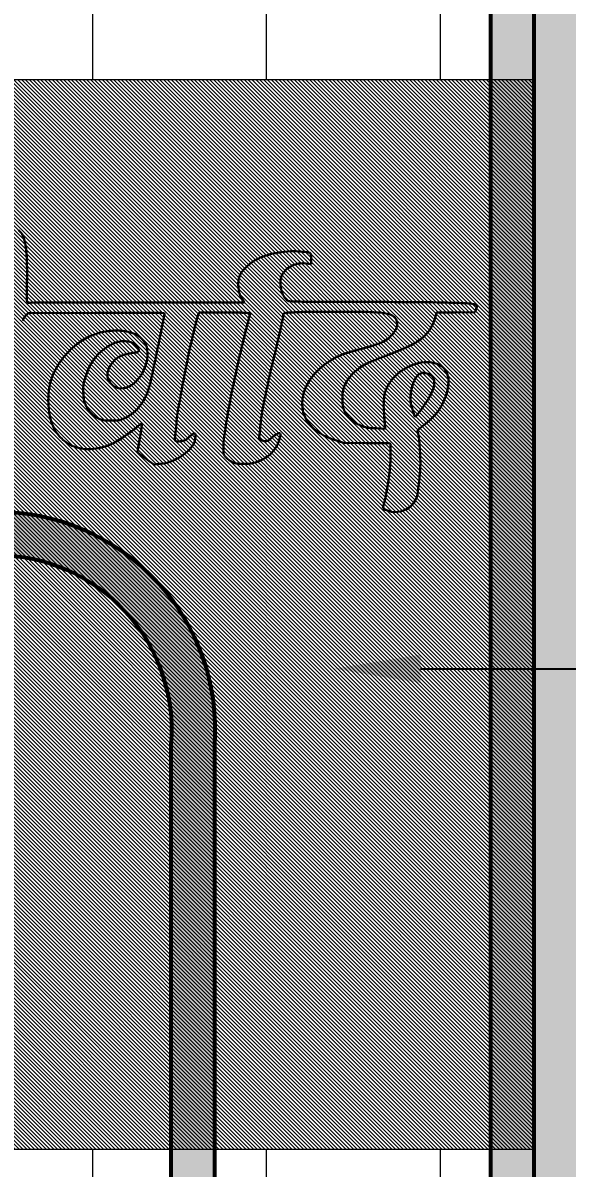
# Model space of a CAD drawing. Header units: millimetres. Extents: x 35877 to 3066687, y -650199 to -40525.
# Drawn here: x 145183.96 to 145196.48, y -179759.01 to -179732.67 of the extents above; entities that cross this region are included whole.
import ezdxf
from ezdxf import colors
from ezdxf.entities.mleader import LeaderData, LeaderLine
from ezdxf.math import Vec2, Vec3

# ---------------------------------------------------------------- set-up
doc = ezdxf.new("R2010")
doc.units = ezdxf.units.MM
doc.header["$MEASUREMENT"] = 0
doc.header["$PDMODE"] = 35
doc.linetypes.add('DASHED', pattern=[0.75, 0.5, -0.25])
doc.layers.get('Defpoints').update_dxf_attribs({"color": 220})
for name, color, linetype, lineweight in [('A8_FURNITURE', 32, 'Continuous', 30), ('dim05', 1, 'Continuous', 13), ('el', 7, 'Continuous', 20), ('Elevation 4.5', 206, 'Continuous', 5), ('furniture dimensions', 1, 'DASHED', 0), ('NAME PLATE', 7, 'Continuous', 25), ('wall', 7, 'Continuous', 30)]:
    doc.layers.add(name, color=color, linetype=linetype, lineweight=lineweight)
doc.styles.add('century g', font='GOTHIC.TTF')
doc.styles.get("Standard").update_dxf_attribs({"font": 'arial.ttf', "height": 6})
doc.dimstyles.new('Archana', dxfattribs={"dimtxt": 2, "dimasz": 0.75, "dimexe": 0.5, "dimexo": 0.5, "dimgap": 0, "dimtad": 0, "dimzin": 0, "dimdsep": 46, "dimlunit": 4, "dimtxsty": 'century g', "dimblk": 'OBLIQUE', "dimcen": 0, "dimdle": 1, "dimclrd": 256, "dimclre": 256, "dimclrt": 256, "dimadec": 0, "dimazin": 0, "dimtfac": 1, "dimtofl": 0, "dimtmove": 1, "dimatfit": 3, "dimfxl": 1, "dimfxlon": 1, "dimtolj": 1, "dimtzin": 0, "dimlwd": -1, "dimlwe": -1, "dimarcsym": 0})
pattern_1 = [(90, (-2450.438, 0), (-4, 2e-16), []), (180, (-2450.438, 0), (-4, -4), [4, -4])]

# ---------------------------------------------------------------- blocks, each defined once
blk = doc.blocks.new('_Oblique')
at = {"layer": 'wall', "color": 0, "lineweight": -2}
blk.add_line((-0.5, -0.5), (0.5, 0.5), dxfattribs=at)
blk = doc.blocks.new('*D837')
at = {"layer": 'Defpoints', "color": 0, "linetype": 'Continuous', "lineweight": 0, "transparency": 16777216}
for p in [(145180.264, -179747.591), (145180.264, -179801.591), (145182.598, -179801.591)]:
    blk.add_point(p, dxfattribs=at)
at = {"layer": 'furniture dimensions', "color": 5, "linetype": 'Continuous', "transparency": 16777216}
for p, q in [((145182.598, -179746.591), (145182.598, -179770.626)), ((145182.598, -179802.591), (145182.598, -179778.555)), ((145180.764, -179801.591), (145183.098, -179801.591))]:
    blk.add_line(p, q, dxfattribs=at)
at = {"layer": 'furniture dimensions', "color": 5, "linetype": 'ByBlock', "transparency": 16777216}
blk.add_line((145180.764, -179747.591), (145183.098, -179747.591), dxfattribs=at)
at = {"layer": 'furniture dimensions', "color": 5, "linetype": 'Continuous', "transparency": 16777216, "xscale": 1.5, "yscale": 1.5, "zscale": 1.5}
for p, rotation in [((145182.598, -179747.591), 90), ((145182.598, -179801.591), 270)]:
    blk.add_blockref('_Oblique', p, dxfattribs=dict(at, rotation=rotation))
at = {"layer": 'furniture dimensions', "linetype": 'Continuous', "lineweight": 0, "transparency": 16777216, "insert": (145182.598, -179774.591), "char_height": 3, "attachment_point": 5, "rotation": 90, "style": 'century g'}
blk.add_mtext('\\A1;4\'-6"', dxfattribs=at)

msp = doc.modelspace()

# ---------------------------------------------------------------- hatches: boundary and pattern name
at = {"layer": 'Elevation 4.5', "lineweight": 0, "true_color": 0x636466, "transparency": 33554687}
h = msp.add_hatch(color=251, dxfattribs=at)
h.dxf.hatch_style = 1
h.paths.add_polyline_path([(145243.7228, -179708.5344), (145195.7228, -179708.5344), (145195.7228, -179768.3295), (145195.7228, -179774.5344), (145243.7228, -179774.5344)])
h.paths.add_polyline_path([(145242.4967, -179710.0344), (145242.4967, -179773.0344), (145197.2228, -179773.0344), (145197.2228, -179710.0344)], flags=16)
at = {"layer": 'NAME PLATE', "lineweight": 0, "true_color": 0x000000, "transparency": 33554687}
h = msp.add_hatch(color=18, dxfattribs=at)
h.dxf.hatch_style = 1
h.set_gradient(color1=(153, 155, 55), color2=(229, 232, 120), name='INVCYLINDER')
edge = h.paths.add_edge_path()
edge.add_arc((145183.3569, -179748.9317), 5.0217, 355.90198, 450)
edge.add_line((145183.3569, -179743.9099), (145169.4728, -179743.9099))
edge.add_line((145169.4728, -179743.9099), (145169.4728, -179744.9099))
edge.add_line((145169.4728, -179744.9099), (145183.3569, -179744.9099))
edge.add_arc((145183.3569, -179748.9317), 4.0217, -4.57949, 90, ccw=False)
edge.add_line((145187.3658, -179749.2528), (145187.3658, -179762.2526))
edge.add_arc((145191.5443, -179762.2526), 4.1785, 180, 360)
edge.add_line((145195.7228, -179762.2526), (145195.7228, -179677.5908))
edge.add_line((145195.7228, -179677.5908), (145194.7228, -179677.5908))
edge.add_line((145194.7228, -179677.5908), (145194.7228, -179762.2526))
edge.add_arc((145191.5443, -179762.2526), 3.1785, -180, 0, ccw=False)
edge.add_line((145188.3658, -179762.2526), (145188.3658, -179749.2905))
at = {"layer": 'NAME PLATE', "lineweight": 0, "true_color": 0xc08768, "transparency": 33554687}
h = msp.add_hatch(dxfattribs=at)
h.set_pattern_fill('AR-B816', color=23, scale=0.5, angle=90)
h.set_pattern_definition(pattern_1)
h.paths.add_polyline_path([(145194.7228, -179677.5908), (145169.4728, -179677.5908), (145169.4728, -179733.9701), (145194.7228, -179733.9701)])
edge = h.paths.add_edge_path()
edge.add_arc((145191.5443, -179762.2526), 4.1785, -180, 0, ccw=False)
edge.add_line((145187.3658, -179762.2526), (145187.3658, -179758.5873))
edge.add_line((145187.3658, -179758.5873), (145169.4728, -179758.5873))
edge.add_line((145169.4728, -179758.5873), (145169.4728, -179801.5908))
edge.add_line((145169.4728, -179801.5908), (145195.7228, -179801.5908))
edge.add_line((145195.7228, -179801.5908), (145195.7228, -179762.2526))
h.paths.add_polyline_path([(145179.2536, -179779.4115), (145179.2536, -179769.7782)], flags=16)
at = {"layer": 'NAME PLATE', "lineweight": 0, "transparency": 33554687}
h = msp.add_hatch(dxfattribs=at)
h.set_pattern_fill('ANSI31', color=8, scale=0.5, angle=90)
h.set_pattern_definition([(135, (-2589.970013, 0), (-0.044194173824, -0.044194173824), [])])
h.paths.add_polyline_path([(145195.7362, -179733.9701), (145169.4728, -179733.9701), (145169.4728, -179758.5873), (145195.7362, -179758.5873)])
at = {"layer": 'NAME PLATE', "lineweight": 0, "true_color": 0xc08768, "transparency": 33554687}
h = msp.add_hatch(dxfattribs=at)
h.set_pattern_fill('AR-B816', color=23, scale=0.5, angle=90)
h.set_pattern_definition(pattern_1)
h.paths.add_polyline_path([(145194.7228, -179762.2526), (145194.7228, -179758.5873), (145188.3658, -179758.5873), (145188.3658, -179762.2526, 1)])

# ---------------------------------------------------------------- linework, layer by layer
at = {"lineweight": 30, "transparency": 33554687}
for p, q in [((145190.4683, -179738.1996), (145190.592, -179738.2124)), ((145190.592, -179738.2124), (145190.592, -179738.0861)), ((145188.9874, -179738.9949), (145189.0458, -179739.0946)), ((145189.0458, -179739.0946), (145186.5886, -179739.0948)), ((145194.3608, -179739.3203), (145194.3883, -179739.2407)), ((145184.026, -179739.3936), (145184.0811, -179739.3418)), ((145184.0811, -179739.3418), (145185.6489, -179739.335)), ((145187.991, -179739.3836), (145188.011, -179739.331)), ((145188.011, -179739.331), (145188.6042, -179739.331)), ((145193.4512, -179739.4228), (145193.4743, -179739.3319)), ((145193.4743, -179739.3319), (145193.9175, -179739.3261)), ((145193.9175, -179739.3261), (145194.3608, -179739.3203)), ((145192.2768, -179741.7798), (145192.2955, -179742.0034)), ((145192.2955, -179742.0034), (145192.0679, -179741.9918)), ((145191.1276, -179742.2604), (145191.3337, -179742.3302)), ((145191.3337, -179742.3302), (145191.8497, -179742.3318))]:
    msp.add_line(p, q, dxfattribs=at)
at = {"linetype": 'Continuous', "lineweight": 30, "transparency": 33554687}
msp.add_line((145186.9819, -179742.8359), (145186.5933, -179742.5474), dxfattribs=at)
at = {"lineweight": 30, "transparency": 33554687}
msp.add_lwpolyline([(145193.3096, -179740.7492, -0.165578), (145193.3877, -179740.8139, -0.126809), (145193.4205, -179740.9205, -0.086433), (145193.4022, -179741.0654, -0.042244), (145193.3324, -179741.2387, -0.030353), (145193.2601, -179741.3627, -0.010828), (145193.1426, -179741.5308, -0.004165), (145193.0163, -179741.7004, -0.234744), (145192.982, -179741.7174, -0.321391), (145192.9684, -179741.7077, -0.004802), (145192.9362, -179741.6096, -0.012477), (145192.9056, -179741.5041, -0.014928), (145192.8822, -179741.4033, -0.067594), (145192.8753, -179741.2939, -0.024239), (145192.8941, -179741.1384, -0.024499), (145192.9283, -179740.9835, -0.057984), (145192.9724, -179740.874, -0.055252), (145193.0387, -179740.7789, -0.124944), (145193.1106, -179740.7294, -0.124914), (145193.1973, -179740.7202, -0.055211)], format="xyb", close=True, dxfattribs=at)
for centre, radius, start, end in [((145183.6835, -179737.671), 0.2956, 21.38077, 53.25471), ((145182.9613, -179737.9537), 1.0711, 9.14894, 21.38074), ((145181.5509, -179738.1808), 2.4997, 1.46364, 9.14894), ((145190.22, -179740.1971), 2.2807, 94.31085, 101.14833), ((145190.1774, -179739.6325), 1.7145, 85.84225, 94.31084), ((145189.588, -179747.7399), 9.8433, 84.67108, 85.8422), ((145190.4888, -179738.0829), 0.1443, 60.59764, 84.67103), ((145171.316, -179738.4424), 12.738, 359.16463, 1.46372), ((145189.9388, -179739.154), 1.2107, 127.10459, 133.72957), ((145189.7877, -179738.9543), 0.9603, 119.22266, 127.10459), ((145189.8876, -179739.1329), 1.165, 108.14427, 119.22259), ((145190.1952, -179740.0717), 2.1528, 101.14833, 108.14426), ((145190.4048, -179738.7975), 0.6011, 99.1594, 114.35165), ((145190.4057, -179738.8036), 0.6072, 84.08311, 99.15945), ((145190.5344, -179738.0019), 0.0514, 8.33074, 60.59761), ((145189.9595, -179738.0861), 0.6324, 359.99998, 8.33078), ((145189.3125, -179738.6344), 0.3949, 154.16878, 172.22123), ((145189.3516, -179738.6534), 0.4384, 140.59231, 154.1688), ((145189.8573, -179739.0688), 1.0928, 133.72949, 140.59239), ((145190.2263, -179738.6196), 0.343, 148.8119, 173.55873), ((145190.3146, -179738.673), 0.4462, 130.1218, 148.81185), ((145190.3877, -179738.7598), 0.5597, 114.35162, 130.12176), ((145251.1199, -179739.6059), 67.0744, 179.1647, 179.438574), ((145189.6755, -179738.684), 0.7613, 172.22121, 183.26889), ((145189.6939, -179738.683), 0.7797, 183.2688, 194.21313), ((145190.4995, -179738.6504), 0.618, 173.55875, 189.48581), ((145185.2742, -179738.9607), 1.2256, 179.43858, 184.28347), ((145189.3873, -179738.7606), 0.4634, 194.21315, 210.37192), ((145190.5148, -179738.6479), 0.6335, 189.48576, 205.22807), ((145190.2939, -179738.752), 0.3893, 205.22807, 227.89616), ((145184.1685, -179739.0435), 0.1168, 184.28336, 206.61211), ((145184.083, -179739.0863), 0.0211, 206.61208, 285.0731), ((145184.1243, -179739.2399), 0.138, 90.29029, 105.07315), ((145195.48, -181979.6729), 2240.5997, 90.2720662, 90.2904009), ((145186.1717, -180019.4277), 280.3324, 90.10796, 90.272055), ((145186.6526, -180274.8951), 535.8002, 90.006841, 90.107911), ((145190.1061, -179738.9598), 0.1092, 227.89616, 266.30099), ((145190.4439, -179733.7352), 5.3447, 266.30102, 268.64571), ((145190.768, -179720.0234), 19.0603, 268.64579, 269.86595), ((145192.8856, -178814.7051), 924.3811, 269.8659817, 269.9409246), ((145191.7059, -179958.8426), 219.757, 89.6494, 89.94092), ((145192.8423, -179773.1392), 34.0502, 88.4934, 89.64939), ((145193.2159, -179758.9351), 19.8411, 87.16913, 88.49334), ((145194.1579, -179739.8831), 0.7658, 73.1667, 87.16907), ((145194.3631, -179739.2049), 0.0573, 52.60252, 73.16676), ((145193.412, -179738.9028), 1.0331, 340.91344, 343.60163), ((145194.3865, -179739.1743), 0.0188, 5.42452, 52.60259), ((145194.3472, -179739.178), 0.0583, 343.60148, 5.42456), ((145184.1349, -179739.5508), 0.1786, 159.79094, 170.9118), ((145184.2556, -179739.5953), 0.3073, 152.38396, 159.79087), ((145184.2529, -179739.5938), 0.3042, 144.95054, 152.38401), ((145184.1392, -179739.5141), 0.1653, 133.21929, 144.95054), ((145187.1754, -180093.3837), 354.052, 90.109296, 90.247035), ((145186.55, -179765.5153), 26.1829, 89.18435, 90.10932), ((145186.4031, -179775.8306), 36.4993, 88.74964, 89.1844), ((144506.904, -179602.1324), 694.0182, 348.5538096, 348.5927708), ((145187.1992, -179739.3573), 0.0174, 0.00003, 88.74965), ((145187.0211, -179739.3573), 0.1955, 348.59284, 359.99994), ((145226.1437, -179748.9238), 39.3334, 166.107, 166.5397), ((145188.7688, -179739.6793), 0.8321, 159.18319, 166.107), ((145188.6042, -179817.3087), 77.9776, 89.731192, 90.000023), ((145188.9593, -179741.6232), 2.2913, 86.29918, 89.73117), ((145240.5773, -179752.5814), 53.0659, 165.72905, 166.05724), ((145189.0824, -179739.7209), 0.385, 76.32218, 86.29909), ((145191.8765, -179740.194), 2.8144, 162.94667, 165.72904), ((145189.1693, -179739.3636), 0.0173, 342.94667, 76.32215), ((145176.6069, -179736.7914), 13.5958, 347.87465, 348.70223), ((145189.5633, -179739.3799), 0.3834, 348.70221, 359.57177), ((145189.9826, -179739.383), 0.0359, 134.36771, 179.57174), ((145189.998, -179739.3987), 0.058, 102.73031, 134.36776), ((145190.0724, -179739.728), 0.3956, 93.79647, 102.73031), ((145190.9037, -179752.2556), 12.9507, 93.07777, 93.79649), ((145190.657, -179747.6673), 8.3558, 90.41046, 93.0778), ((145191.0162, -179797.8097), 58.4994, 89.776062, 90.410439), ((145190.9577, -179812.7491), 73.439, 89.270413, 89.77599), ((145191.851, -179742.602), 3.2862, 84.44541, 89.27038), ((145192.0088, -179740.9793), 1.6558, 77.77447, 84.44548), ((145192.282, -179739.7184), 0.3657, 57.31057, 77.77454), ((145192.3792, -179739.5669), 0.1856, 26.14889, 57.31066), ((145192.3353, -179739.5885), 0.2346, 360, 26.14894), ((145192.4938, -179739.1805), 0.9877, 328.17596, 345.79582), ((145186.1105, -179741.2022), 1.4602, 101.40784, 115.45862), ((145186.0977, -179741.1387), 1.3954, 86.87051, 101.40777), ((145186.1088, -179740.9358), 1.1922, 70.77509, 86.87046), ((145213.2114, -179745.8285), 26.0358, 166.53968, 167.24488), ((145232.4709, -179750.5688), 44.7134, 166.05732, 166.48245), ((145173.078, -179736.0333), 17.2052, 346.96969, 347.87473), ((145192.0267, -179739.4565), 0.573, 320.2045, 334.54385), ((145192.304, -179739.5885), 0.2659, 334.54377, 0.00005), ((145192.6166, -179739.2567), 0.8431, 308.33585, 328.17602), ((145186.1499, -179741.285), 1.5519, 115.45869, 129.05938), ((145186.3167, -179740.6975), 0.7122, 97.42777, 118.22797), ((145186.2861, -179740.4631), 0.4758, 71.21595, 97.42779), ((145186.3381, -179740.3101), 0.3142, 35.45326, 71.21591), ((145186.3335, -179740.2913), 0.5097, 40.40945, 70.77511), ((145186.3937, -179740.2401), 0.4306, 6.70476, 40.40946), ((145073.8456, -179716.9236), 115.5722, 348.314075, 348.553801), ((145124.3744, -179724.762), 67.196, 346.641035, 346.969683), ((145191.1644, -179737.3321), 2.8851, 288.63767, 290.22909), ((145191.9456, -179739.4521), 0.6257, 290.22905, 295.17611), ((145191.8816, -179739.3159), 0.7762, 295.17614, 307.26258), ((145191.9226, -179739.3697), 0.7085, 307.26258, 320.20453), ((145192.1838, -179738.7094), 1.5409, 294.61989, 308.33592), ((145186.3088, -179741.4808), 1.804, 129.05935, 141.20796), ((145186.5154, -179741.0719), 1.1358, 132.81435, 140.96776), ((145186.5208, -179741.0778), 1.1438, 118.22795, 132.81429), ((145186.4914, -179740.9352), 0.6678, 109.28004, 119.85551), ((145186.5728, -179741.1677), 0.9141, 100.34116, 109.28004), ((145186.7292, -179742.025), 1.7855, 94.92496, 100.34115), ((145186.5742, -179740.226), 0.0201, 274.92498, 297.19403), ((145186.5313, -179740.1427), 0.1138, 297.19396, 303.36345), ((145186.5189, -179740.1238), 0.1364, 303.36351, 309.34796), ((145186.184, -179740.4198), 0.5034, 30.82169, 35.45331), ((145186.5121, -179740.1154), 0.1472, 309.34793, 315.00004), ((145186.5901, -179740.1935), 0.0369, 315.00003, 343.86717), ((145186.5433, -179740.2055), 0.085, 13.56193, 30.82178), ((145186.5914, -179740.1939), 0.0355, 343.86711, 13.56192), ((145186.0491, -179740.2806), 0.7776, 345.04411, 6.7048), ((145204.7333, -179743.9093), 17.3432, 167.24477, 168.20091), ((145216.7719, -179746.7947), 28.5672, 166.48255, 167.07728), ((145454.7298, -179803.2136), 272.3468, 166.641071, 166.718993), ((145191.7692, -179741.515), 1.304, 113.15109, 118.95712), ((145191.869, -179741.7484), 1.5578, 107.92267, 113.15104), ((145192.6038, -179744.0203), 3.9456, 105.31081, 107.92269), ((145356.9065, -180344.1634), 626.1731, 105.3037402, 105.3108449), ((145626.4922, -181329.3532), 1647.5817, 105.3002748, 105.3037125), ((145643.4089, -181391.1951), 1711.6956, 105.2967843, 105.3002221), ((145463.384, -180732.9913), 1029.3165, 105.2917167, 105.2967588), ((145191.1794, -179737.4137), 2.8027, 285.29174, 287.05367), ((145191.0541, -179737.0052), 3.2301, 287.05363, 288.63772), ((145194.7071, -179746.7767), 6.8841, 110.33695, 111.44137), ((145189.7421, -179733.3812), 7.4019, 290.33696, 294.6199), ((145185.8678, -179741.2659), 1.3182, 149.07062, 160.26899), ((145186.55, -179741.6747), 2.1135, 141.20794, 149.07065), ((145186.6581, -179741.1717), 1.3103, 148.70419, 156.15323), ((145186.5794, -179741.1238), 1.2182, 140.96779, 148.70413), ((145186.2883, -179740.7621), 0.3828, 152.39175, 179.13817), ((145186.5096, -179740.8779), 0.6326, 134.0307, 152.39174), ((145186.3839, -179740.7478), 0.4517, 119.85549, 134.0307), ((145185.7423, -179740.1986), 1.0952, 328.54741, 345.0441), ((145086.4711, -179719.5349), 102.6795, 348.052123, 348.314079), ((145219.0004, -179746.7557), 31.8916, 168.82728, 169.26708), ((145207.2297, -179744.4308), 19.8934, 168.20087, 168.82723), ((145217.6882, -179747.0049), 29.5072, 167.07732, 168.40153), ((145191.9851, -179741.9415), 1.781, 123.13682, 137.27436), ((145192.1168, -179742.1433), 2.022, 118.95717, 123.13677), ((145192.3051, -179741.4234), 1.0171, 115.92426, 125.58753), ((145192.7248, -179742.2868), 1.9771, 113.31413, 115.92419), ((145195.0308, -179747.6377), 7.8038, 112.3736, 113.31416), ((145195.3451, -179748.4013), 8.6295, 111.44136, 112.37367), ((145193.3435, -179741.6332), 1.1751, 107.75934, 122.31373), ((145193.2624, -179741.3801), 0.9094, 90.12095, 107.75927), ((145193.2619, -179741.1205), 0.6498, 66.54625, 90.12086), ((145193.3752, -179740.8594), 0.3651, 30.26065, 66.54623), ((145185.847, -179741.2584), 1.2961, 160.26898, 171.5764), ((145187.2816, -179741.4002), 1.9754, 162.59209, 165.69023), ((145186.9152, -179741.2853), 1.5914, 156.15329, 162.5921), ((145186.2075, -179740.7609), 0.302, 179.13817, 209.9543), ((145186.04, -179740.3807), 0.7461, 306.55469, 328.54741), ((145183.2279, -179740.0093), 3.7801, 343.76784, 348.05215), ((145237.1706, -179750.1997), 50.3852, 169.26715, 169.60955), ((145204.3923, -179744.13), 15.1315, 167.34338, 167.98418), ((145204.917, -179744.2478), 15.6692, 166.71909, 167.34338), ((145191.5416, -179741.5319), 1.1773, 137.27446, 156.55312), ((145192.0669, -179741.3088), 0.7671, 142.50197, 154.26385), ((145192.3898, -179741.5565), 1.1741, 133.95143, 142.50195), ((145192.4308, -179741.5991), 1.2332, 125.58761, 133.95137), ((145193.1313, -179741.4322), 0.8826, 136.91374, 154.92246), ((145193.3395, -179741.6269), 1.1677, 122.31373, 136.91377), ((145193.3036, -179740.9011), 0.448, 358.3088, 30.26074), ((145186.5236, -179741.3586), 1.9801, 171.57647, 179.80725), ((145186.0213, -179741.0736), 0.6738, 172.91067, 179.86378), ((145187.7684, -179741.0778), 2.4209, 179.86379, 182.54809), ((145185.9826, -179741.0688), 0.6348, 165.69015, 172.9107), ((145186.2339, -179740.7457), 0.3325, 209.95432, 238.62903), ((145186.2201, -179740.7683), 0.306, 238.62907, 278.48947), ((145186.1931, -179740.5871), 0.4892, 278.48957, 306.55469), ((145185.5159, -179740.6754), 1.3971, 334.76242, 343.76789), ((145333.7523, -179767.909), 148.5771, 169.609587, 169.762452), ((145207.6613, -179744.9469), 19.2713, 168.4015, 170.22369), ((145426.4365, -179791.3914), 242.1496, 167.984097, 168.068895), ((145191.3055, -179741.4294), 0.9199, 156.55321, 178.71374), ((145191.8269, -179741.2124), 0.5117, 169.30206, 177.58709), ((145191.6853, -179741.1857), 0.3676, 159.03628, 169.30208), ((145192.3001, -179741.4212), 1.026, 154.26383, 159.03634), ((145192.9567, -179741.3505), 0.6898, 154.92247, 166.2907), ((145192.6914, -179740.8831), 1.0604, 341.52079, 358.30885), ((145186.3878, -179741.3582), 1.8442, 179.80727, 190.92286), ((145188.0297, -179741.0662), 2.6825, 182.54809, 184.92875), ((145185.8858, -179741.2511), 0.5306, 184.92867, 192.84059), ((145185.7256, -179741.2876), 0.3663, 192.84049, 202.83502), ((145185.8524, -179740.834), 1.0251, 323.98138, 334.76245), ((145195.6316, -179742.6223), 6.2485, 168.06887, 170.95643), ((145194.3942, -179741.3206), 3.0812, 177.58703, 179.78345), ((145194.5419, -179741.3212), 3.2289, 179.78344, 181.78232), ((145193.8368, -179741.4513), 1.5778, 175.63286, 182.36158), ((145193.1573, -179741.3994), 0.8962, 166.29079, 175.63284), ((145192.1179, -179740.6914), 1.6652, 333.71989, 341.52079), ((145186.087, -179741.1354), 0.7585, 202.83497, 208.6339), ((145186.1213, -179741.1167), 0.7975, 208.63393, 215.88309), ((145185.8918, -179741.2827), 0.5143, 215.88319, 225.95388), ((145185.6805, -179740.5992), 1.3186, 305.31322, 308.61804), ((145186.0977, -179741.1216), 0.6501, 308.61793, 314.22744), ((145185.734, -179740.7479), 1.1715, 314.22747, 323.98134), ((145190.9753, -179742.1228), 3.4902, 169.7625, 172.91793), ((145194.8838, -179742.5032), 5.4913, 170.95642, 174.13773), ((145191.1355, -179741.4256), 0.7499, 178.71377, 204.54076), ((145191.8635, -179741.4045), 0.5493, 181.78235, 189.19247), ((145191.6252, -179741.4431), 0.3078, 189.19248, 199.81416), ((145191.7378, -179741.4025), 0.4276, 199.81423, 208.11757), ((145191.9327, -179741.2983), 0.6486, 208.11759, 218.12355), ((145198.5248, -179741.258), 6.2697, 182.36154, 184.77429), ((145192.4963, -179740.8696), 1.2476, 314.01531, 323.76689), ((145192.5322, -179740.896), 1.2031, 323.76695, 333.71984), ((145185.6318, -179741.504), 1.0744, 190.92286, 207.58234), ((145185.914, -179741.2598), 0.5462, 225.95399, 235.68132), ((145186.1714, -179740.8828), 1.0027, 235.68142, 241.85435), ((145185.8867, -179741.4149), 0.3991, 241.85445, 250.5258), ((145185.8577, -179741.4968), 0.3123, 250.52588, 260.94835), ((145185.8971, -179741.2493), 0.5629, 260.9484, 268.19367), ((145185.98, -179738.6204), 3.1931, 268.19368, 270.19899), ((145185.98, -179738.6199), 3.1936, 270.19903, 272.34114), ((145186.0908, -179741.3292), 0.482, 272.3412, 280.99768), ((145186.1174, -179741.4659), 0.3428, 280.99769, 291.81717), ((145185.859, -179740.8205), 1.038, 291.8172, 296.55374), ((145186.0207, -179741.144), 0.6763, 296.55374, 302.01162), ((145185.6774, -179740.5948), 1.324, 302.0116, 305.31321), ((145187.0773, -179742.5288), 0.7526, 124.24822, 128.31258), ((145187.0954, -179742.5554), 0.7847, 121.24451, 124.24824), ((145170.703, -179739.6941), 16.1462, 351.81195, 352.14197), ((145186.6912, -179741.889), 0.00529, 18.84696, 121.2444), ((145186.6668, -179741.8974), 0.0311, 352.142, 18.84705), ((145199.1842, -179743.1426), 11.7623, 172.91801, 174.19477), ((145203.6491, -179744.2556), 15.1999, 170.22366, 172.1263), ((145191.1179, -179741.4337), 0.7305, 204.54078, 219.64678), ((145191.2768, -179741.302), 0.9369, 219.64681, 232.18116), ((145191.9653, -179741.2728), 0.69, 218.12355, 227.67541), ((145191.9986, -179741.2362), 0.7395, 227.67547, 236.88779), ((145192.0795, -179741.1123), 0.8875, 236.88784, 244.92245), ((145192.0264, -179740.3833), 1.9239, 306.96597, 314.01525), ((145185.4607, -179741.5935), 0.8813, 207.58232, 226.22547), ((145184.2559, -179739.1368), 3.662, 303.45967, 306.41231), ((145185.072, -179740.2432), 2.2872, 306.41231, 310.61322), ((145187.6094, -179743.2022), 1.6107, 128.31255, 130.61324), ((145175.3064, -179740.2713), 11.5082, 350.23316, 350.85447), ((145180.2917, -179741.0738), 6.4587, 350.85445, 351.81198), ((145222.1834, -179745.4809), 34.88, 174.1948, 174.63895), ((145188.393, -179742.8081), 0.8657, 127.80454, 134.46296), ((145187.8963, -179742.1679), 0.0554, 78.38812, 127.80461), ((145187.9016, -179742.1419), 0.0289, 1.16852, 78.38811), ((145187.564, -179742.1487), 0.3666, 349.04397, 1.16858), ((145199.4751, -179742.9747), 10.1068, 174.13768, 175.66791), ((145190.5817, -179743.3115), 1.4218, 126.13182, 129.90269), ((145190.0418, -179742.572), 0.5061, 117.98245, 126.13175), ((145189.9324, -179742.3661), 0.273, 107.37287, 117.98242), ((145189.8581, -179742.1287), 0.0243, 45.00003, 107.37281), ((145188.5607, -179741.8505), 1.3596, 342.48878, 347.22646), ((145189.8452, -179742.1417), 0.0426, 347.22641, 45.00002), ((145191.414, -179741.1252), 1.1607, 232.18116, 243.35757), ((145191.7145, -179740.5264), 1.8306, 243.35755, 251.30152), ((145192.1394, -179740.9842), 1.0288, 244.9224, 249.8713), ((145191.96, -179741.4737), 0.5075, 249.8713, 258.26779), ((145192.004, -179741.262), 0.7237, 258.26781, 264.98736), ((145192.2459, -179738.5031), 3.4932, 264.98735, 267.07836), ((145193.0979, -179742.0693), 0.0601, 170.00158, 200.81682), ((145193.1008, -179742.0698), 0.063, 140.24666, 170.00164), ((145192.6094, -179742.255), 0.4625, 6.15552, 20.81673), ((145193.252, -179742.1956), 0.2597, 128.41971, 140.24674), ((145195.9589, -179745.6085), 4.6158, 126.96588, 128.4198), ((145185.4705, -179741.5832), 0.8954, 226.22546, 244.64708), ((145185.4175, -179741.695), 0.7717, 244.64708, 260.33418), ((145185.4465, -179741.1616), 1.3123, 283.77209, 294.60232), ((145185.406, -179741.0732), 1.4096, 294.60224, 300.474), ((145184.3529, -179739.2835), 3.4861, 300.47401, 303.45964), ((145219.5838, -179747.9514), 33.4303, 170.34743, 170.52963), ((145248.0176, -179752.7874), 62.2724, 170.233138, 170.347501), ((145187.5621, -179742.232), 0.1066, 174.63889, 200.99367), ((145187.4955, -179742.2575), 0.0353, 200.99354, 234.13851), ((145187.5028, -179742.2475), 0.0477, 234.13849, 260.60861), ((145187.5185, -179742.1524), 0.144, 260.60871, 273.93511), ((145187.4469, -179741.1115), 1.1874, 273.93513, 276.7544), ((145187.5205, -179741.7329), 0.5617, 276.75438, 283.12769), ((145187.6016, -179742.0806), 0.2046, 283.12766, 296.66875), ((145187.2409, -179741.9856), 0.7394, 307.18298, 322.63625), ((145187.5921, -179742.0617), 0.2257, 296.66871, 309.39978), ((145187.241, -179741.6344), 0.7788, 309.39977, 314.46298), ((145186.0088, -179741.0448), 2.2896, 322.63617, 323.85725), ((145186.7487, -179741.5852), 1.3734, 323.85717, 325.64774), ((145186.1173, -179741.1537), 2.1381, 325.64769, 326.61484), ((145187.8878, -179742.3204), 0.0177, 326.61475, 355.89074), ((145187.9945, -179742.3281), 0.0892, 170.21494, 175.89065), ((145192.7319, -179743.1451), 4.8965, 169.89474, 170.21491), ((145191.6531, -179742.9529), 3.8008, 169.40355, 169.89469), ((145193.5806, -179743.3135), 5.7617, 169.04401, 169.4036), ((145190.8219, -179742.4817), 2.2507, 172.1263, 179.92171), ((145189.4492, -179742.2152), 0.0522, 175.66786, 239.32329), ((145189.4538, -179742.2075), 0.0611, 239.32318, 251.10472), ((145189.6212, -179741.7183), 0.5782, 251.10479, 253.36401), ((145189.6395, -179741.657), 0.6421, 253.36389, 255.74983), ((145189.6621, -179741.5681), 0.7338, 255.74978, 257.90839), ((145189.5444, -179742.1177), 0.1717, 257.90848, 271.01925), ((145189.5458, -179742.1973), 0.0922, 271.01928, 291.90312), ((145189.5188, -179742.1301), 0.1646, 291.90316, 306.32355), ((145188.9729, -179741.3876), 1.0861, 306.32361, 309.9027), ((145189.3661, -179742.1743), 0.4904, 324.58818, 336.13725), ((145188.8167, -179741.9312), 1.0912, 336.13724, 342.4888), ((145191.6064, -179818.208), 75.8765, 89.665538, 89.81634), ((145191.8015, -179784.8039), 42.4719, 89.43272, 89.66557), ((145191.0093, -179864.8072), 122.4791, 89.362594, 89.432724), ((145192.37, -179742.4995), 0.1638, 82.11754, 89.36258), ((145192.3885, -179742.3663), 0.0293, 1.20682, 82.11755), ((145184.7513, -179742.5272), 7.6682, 359.60968, 1.20684), ((145186.7402, -179742.888), 6.3657, 3.99911, 6.15543), ((145185.4723, -179741.3732), 1.0982, 260.33419, 272.37629), ((145185.467, -179741.2453), 1.2262, 272.37628, 283.77218), ((145200.2473, -179744.7475), 13.8302, 170.44096, 170.84612), ((145186.8909, -179741.5315), 1.3123, 287.28771, 297.26874), ((145186.8793, -179741.5089), 1.3377, 297.26875, 307.18298), ((145189.7533, -179742.4802), 1.1821, 179.92174, 183.69559), ((145188.7084, -179742.5477), 0.135, 183.69567, 202.31674), ((145188.6991, -179742.5515), 0.125, 202.31676, 221.96471), ((145189.2992, -179742.0119), 0.932, 221.96464, 226.4304), ((145189.0054, -179742.3207), 0.5058, 226.43034, 237.72816), ((145189.0631, -179741.9294), 0.8824, 296.59055, 309.98958), ((145189.1244, -179742.0024), 0.7871, 309.98955, 324.58822), ((145188.2537, -179742.551), 4.1658, 356.26043, 359.60971), ((145187.4942, -179742.8353), 5.6099, 1.38027, 3.99904), ((145187.0136, -179742.8593), 0.0394, 101.13416, 143.62107), ((145187.05, -179742.9855), 0.1706, 93.45279, 104.92093), ((145187.0968, -179743.7613), 0.9479, 90.23025, 93.45281), ((145187.0904, -179742.1724), 0.6411, 270.23022, 287.28769), ((145188.9259, -179742.4466), 0.3569, 237.72812, 252.40029), ((145188.9643, -179742.3257), 0.4837, 252.40023, 264.63042), ((145189.0571, -179741.3378), 1.476, 264.63038, 269.95472), ((145189.0567, -179741.926), 0.8877, 269.9547, 283.37657), ((145189.0523, -179741.9079), 0.9064, 283.37653, 296.59054), ((145187.4472, -179742.4983), 4.974, 344.4656, 356.26036), ((145188.6532, -179742.677), 4.4525, 350.91672, 356.93987), ((145190.3336, -179742.7669), 2.7697, 356.93991, 1.38023), ((145192.5303, -179743.3995), 0.5199, 235.98385, 2.15272)]:
    msp.add_arc(centre, radius, start, end, dxfattribs=at)
at = {"layer": 'A8_FURNITURE', "color": 18, "linetype": 'ByBlock', "lineweight": 53, "true_color": 0x000000, "transparency": 33554687}
for points in [[(145169.4728, -179744.9099), (145183.3569, -179744.9099, -0.4378222), (145187.3658, -179749.2528), (145187.3658, -179762.2526, 1), (145195.7228, -179762.2526), (145195.7228, -179677.5908)], [(145169.4728, -179743.9099), (145183.3569, -179743.9099, -0.435321), (145188.3658, -179749.2905), (145188.3658, -179762.2526, 1), (145194.7228, -179762.2526), (145194.7228, -179677.5908)]]:
    msp.add_lwpolyline(points, format="xyb", dxfattribs=at)
at = {"layer": 'el', "lineweight": 0, "transparency": 33554559}
msp.add_lwpolyline([(145243.7228, -179774.5344), (145195.7228, -179774.5344), (145195.7228, -179708.5344), (145243.7228, -179708.5344)], close=True, dxfattribs=at)
msp.add_lwpolyline([(145243.7228, -179774.5344), (145195.7228, -179774.5344), (145195.7228, -179708.5344), (145243.7228, -179708.5344)], close=True, dxfattribs=at)
at = {"layer": 'el', "lineweight": 30, "transparency": 33554559}
msp.add_lwpolyline([(145243.7228, -179774.5344), (145195.7228, -179774.5344), (145195.7228, -179708.5344), (145243.7228, -179708.5344)], close=True, dxfattribs=at)
at = {"layer": 'furniture dimensions', "color": 32, "linetype": 'ByBlock', "lineweight": 0, "transparency": 33554687}
msp.add_lwpolyline([(145169.4728, -179677.5908), (145195.7228, -179677.5908), (145195.7228, -179801.5908), (145169.4728, -179801.5908)], close=True, dxfattribs=at)
at = {"layer": 'furniture dimensions', "color": 18, "linetype": 'ByBlock', "lineweight": 0, "true_color": 0x000000, "transparency": 33554687}
msp.add_lwpolyline([(145169.4728, -179733.9701), (145195.7362, -179733.9701), (145195.7362, -179758.5873), (145169.4728, -179758.5873)], close=True, dxfattribs=at)

# ---------------------------------------------------------------- dimensions: what is measured, and where the dimension line sits
at = {"layer": 'furniture dimensions', "color": 5, "linetype": 'Continuous', "lineweight": 0, "transparency": 33554687}
dim = msp.add_linear_dim(base=(145182.5978, -179801.5908), p1=(145180.2644, -179747.5908), p2=(145180.2644, -179801.5908), angle=90, dimstyle='Archana', override={"dimtxt": 3, "dimasz": 1.5, "dimdec": 1, "dimclrd": 5, "dimclre": 5, "dimfxl": 4}, dxfattribs=at)
dim.commit()
dim.dimension.update_dxf_attribs({"geometry": '*D837', "text_midpoint": (145182.5978, -179774.5908)})

# ---------------------------------------------------------------- leaders
at = {"layer": 'dim05', "color": 1, "lineweight": 0, "transparency": 33554687}
ml = msp.add_multileader_mtext('Standard', dxfattribs=at)
ml.set_content('\\A1;Texture/Tile', color=1)
ml.set_leader_properties(color=5)
ml.build(insert=Vec2(0, 0))
ml.multileader.update_dxf_attribs({"text_right_attachment_type": 6, "dogleg_length": 0.36, "arrow_head_size": 2})
ctx = ml.context
ctx.base_point, ctx.char_height, ctx.arrow_head_size, ctx.landing_gap_size, ctx.plane_origin = Vec3(145285.0531, -179747.5177), 2, 2, 0.09, Vec3(145269.9215, -179747.5177)
ctx.right_attachment = 6
notes = []
notes.append((ctx, [(0, (1, 1, 0), (145284.6931, -179747.5177), (1, 0), 0.36, [(0, [(145191.1089, -179747.5262)], 0, [])])]))
ctx.mtext.insert, ctx.mtext.width, ctx.mtext.flow_direction = Vec3(145285.1431, -179746.5006), 23.76669, 5
for ctx, leaders in notes:
    for number, flags, end, landing, length, lines in leaders:
        leader = LeaderData()
        leader.index, (leader.has_last_leader_line, leader.has_dogleg_vector, leader.attachment_direction) = number, flags
        leader.last_leader_point, leader.dogleg_vector, leader.dogleg_length = Vec3(end), Vec3(landing), length
        for number, points, colour, breaks in lines:
            line = LeaderLine()
            line.index, line.vertices, line.color, line.breaks = number, Vec3.list(points), colors.encode_raw_color(colour), breaks
            leader.lines.append(line)
        ctx.leaders.append(leader)

doc.saveas('drawing.dxf')
